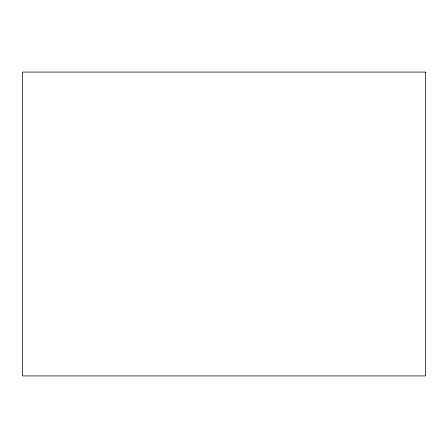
<?xml version="1.0" encoding="UTF-8"?>
<svg xmlns="http://www.w3.org/2000/svg" width="448" height="448" viewBox="0 0 448 448"><rect width="100%" height="100%" fill="white"/><g stroke="black" fill="none" stroke-linecap="round" stroke-linejoin="round"><path stroke-width="0.67" d="M425.6 72.083L22.4 72.083L22.4 375.917L425.6 375.917L425.6 72.083"/></g></svg>
